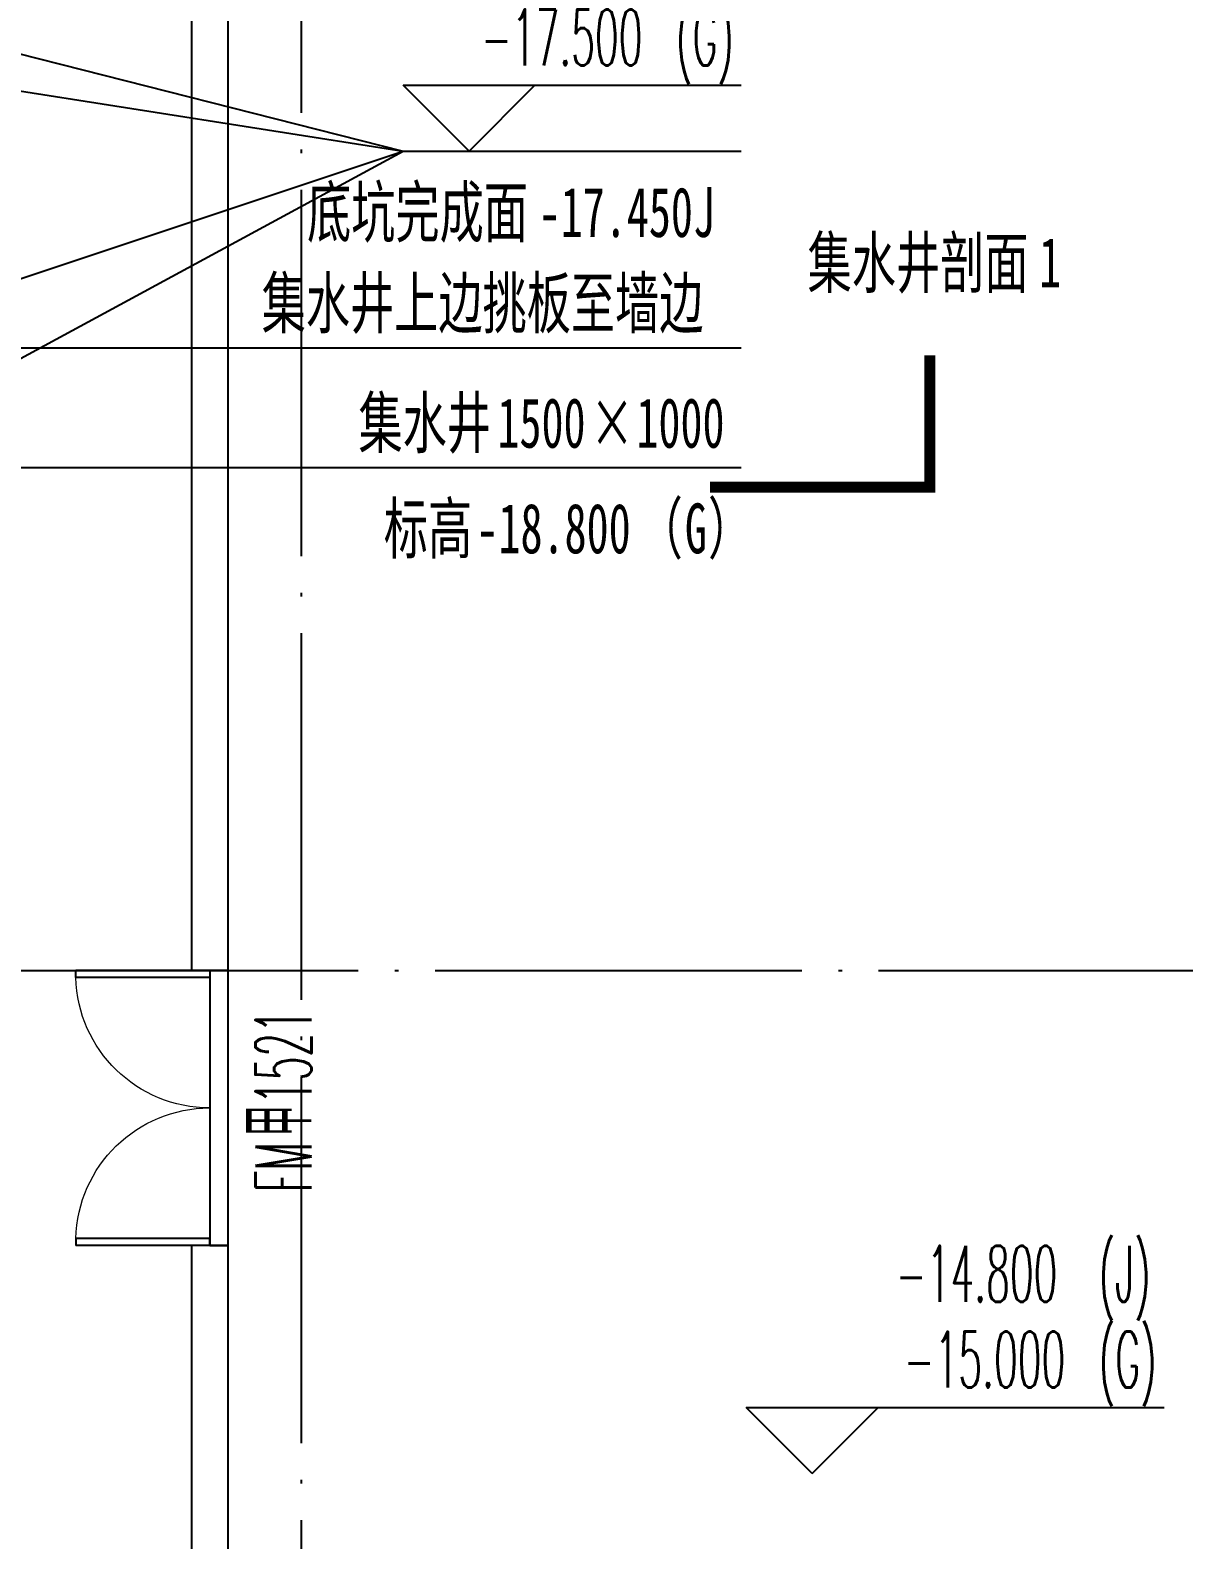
# Model space of a CAD drawing. Header units: millimetres. Extents: x 12325263 to 13848842, y -1463133 to 573208.
# Drawn here: x 12576517 to 12582812, y -1364193 to -1355956 of the extents above; entities that cross this region are included whole.
import ezdxf

# ---------------------------------------------------------------- set-up
doc = ezdxf.new("R2010")
doc.units = ezdxf.units.MM
doc.header["$LTSCALE"] = 1000
doc.linetypes.add('DOTE', pattern=[2.42, 2, -0.2, 0.02, -0.2])
for name, color, linetype in [('A-ANNO-ELEV', 3, 'Continuous'), ('A-ANNO-SYMB', 3, 'Continuous'), ('A-ANNO-TEXT', 7, 'Continuous'), ('A-AXIS', 16, 'DOTE'), ('A-WALL', 5, 'Continuous'), ('A-WALL-PATT', 8, 'Continuous'), ('A_WALL(防火墙)', 151, 'Continuous'), ('AXIS', 3, 'Continuous'), ('DOOR_FIRE', 1, 'Continuous'), ('DOOR_FIRE_TEXT', 7, 'Continuous'), ('PUB_TEXT', 7, 'Continuous')]:
    doc.layers.add(name, color=color, linetype=linetype)
doc.styles.add('_TCH_DIM', font='SIMPLEX.shx', dxfattribs={"width": 0.7, "bigfont": 'GBCBIG.shx'})
doc.styles.add('_TCH_WINDOW', font='SIMPLEX', dxfattribs={"width": 0.7, "height": 3.5, "bigfont": 'GBCBIG'})
doc.styles.add('宋体', font='', dxfattribs={"width": 0.65})
doc.styles.get('宋体').set_extended_font_data('SimSun')

# ---------------------------------------------------------------- blocks, each defined once
blk = doc.blocks.new('qlzw')
at = {"layer": 'A-AXIS'}
for p, q in [((12444566.8, 979489.8), (12444566.8, 1082089.8)), ((12411416.8, 1020789.8), (12486866.8, 1020789.8))]:
    blk.add_line(p, q, dxfattribs=at)
blk = doc.blocks.new('$DorLib2D$00000002')
for p, q in [((-0.5, 0), (-0.5, 0.4875)), ((-0.475, 0.4875), (-0.5, 0.4875)), ((-0.475, 0), (-0.475, 0.4875)), ((0.475, 0), (0.475, 0.4875)), ((0.475, 0.4875), (0.5, 0.4875)), ((0.5, 0), (0.5, 0.4875)), ((-0.5, 0), (-0.475, 0)), ((0.5, 0), (0.475, 0))]:
    blk.add_line(p, q)
at = {"lineweight": 13}
for centre, start, end in [((-0.4875, 0), 0, 88.5307), ((0.4875, 0), 91.4693, 180)]:
    blk.add_arc(centre, 0.4875, start, end, dxfattribs=at)

msp = doc.modelspace()

# ---------------------------------------------------------------- hatches: boundary and pattern name
at = {"layer": 'A-WALL-PATT'}
h = msp.add_hatch(dxfattribs=at)
h.set_pattern_fill('ANSI37', color=252, scale=400)
h.set_pattern_definition([(45, (0, 0), (-449.012806, 449.012806), []), (135, (0, 0), (-449.012806, -449.012806), [])])
h.paths.add_polyline_path([(12504241.6, -1283958), (12637591.6, -1283958), (12637591.6, -1405608), (12504241.6, -1405608)])
h.paths.add_polyline_path([(12536667.4, -1284257.5), (12508912.2, -1303721.7), (12510476.6, -1305952.6), (12510476.6, -1360683.5), (12523697, -1360697.5), (12523657.2, -1398386.8), (12613949.5, -1398386.7), (12628138.6, -1317575.9), (12611264, -1314613), (12574996.8, -1314613), (12574997.8, -1307236.8), (12568296.8, -1307236.8), (12568296.8, -1310085.9), (12554779.2, -1310084.1)], flags=16)

# ---------------------------------------------------------------- linework, layer by layer
at = {"layer": 'A-ANNO-ELEV'}
for p, q in [((12578911.4, -1356616.5), (12578551.4, -1356256.5)), ((12578551.4, -1356256.5), (12580396.8, -1356256.5)), ((12578911.4, -1356616.5), (12579271.4, -1356256.5)), ((12580784.3, -1363830.8), (12580424.3, -1363470.8)), ((12580424.3, -1363470.8), (12582704.3, -1363470.8)), ((12580784.3, -1363830.8), (12581144.3, -1363470.8))]:
    msp.add_line(p, q, dxfattribs=at)
at = {"layer": 'A-ANNO-SYMB', "const_width": 60}
msp.add_lwpolyline([(12581426.8, -1357730), (12581426.8, -1358450), (12580226.8, -1358450)], dxfattribs=at)
at = {"layer": 'A-WALL'}
for p, q in [((12577396.8, -1353436.8), (12577396.8, -1361086.8)), ((12577596.8, -1361086.8), (12577596.8, -1353536.8)), ((12577396.8, -1361086.8), (12577596.8, -1361086.8)), ((12577596.8, -1362586.8), (12577396.8, -1362586.8)), ((12577396.8, -1362586.8), (12577396.8, -1372786.8)), ((12577596.8, -1372786.8), (12577596.8, -1362586.8))]:
    msp.add_line(p, q, dxfattribs=at)
at = {"layer": 'AXIS'}
for p, q in [((12570821.8, -1355399.3), (12578551.4, -1356616.5)), ((12573758.6, -1355399.3), (12578551.4, -1356616.5)), ((12570871.8, -1359174.3), (12578551.4, -1356616.5)), ((12573821.8, -1359174.3), (12578551.4, -1356616.5)), ((12578551.4, -1356616.5), (12580396.8, -1356616.5)), ((12574396.8, -1357690), (12578261, -1357690)), ((12578261, -1357690), (12580396.8, -1357690)), ((12574996.8, -1358342.3), (12578261, -1358342.3)), ((12578261, -1358342.3), (12580396.8, -1358342.3))]:
    msp.add_line(p, q, dxfattribs=at)
at = {"layer": 'DOOR_FIRE'}
msp.add_lwpolyline([(12577596.8, -1361086.8), (12577496.8, -1361086.8), (12577496.8, -1362586.8), (12577596.8, -1362586.8)], close=True, dxfattribs=at)

# ---------------------------------------------------------------- block references
at = {"layer": 'A_WALL(防火墙)'}
msp.add_blockref('qlzw', (133430, -2381876.5), dxfattribs=at)
at = {"layer": 'DOOR_FIRE', "xscale": -1500, "yscale": 1500, "zscale": 200, "rotation": 90.00000000004506}
msp.add_blockref('$DorLib2D$00000002', (12577496.8, -1361836.8), dxfattribs=at)

# ---------------------------------------------------------------- texts
at = {"layer": 'A-ANNO-TEXT'}
for s, height, style, width, p in [('(G)', 306, '_TCH_DIM', 0.494118, (12580040, -1356148.5)), ('-17.500', 306, '_TCH_DIM', 0.494118, (12578976.8, -1356148.5)), ('集水井剖面', 271.9, '宋体', 0.65, (12580758.9, -1357360)), ('1', 271.9, '宋体', 0.65, (12582022.7, -1357360)), ('-14.800', 306, '_TCH_DIM', 0.494118, (12581240.7, -1362894.8)), ('(J)', 306, '_TCH_DIM', 0.494118, (12582347.1, -1362894.8)), ('(G)', 306, '_TCH_DIM', 0.494118, (12582347.1, -1363362.8)), ('-15.000', 306, '_TCH_DIM', 0.494118, (12581283.9, -1363362.8))]:
    msp.add_text(s, height=height, dxfattribs=dict(at, style=style, width=width)).set_placement(p)
at = {"layer": 'DOOR_FIRE_TEXT', "style": '_TCH_WINDOW'}
for s, height, width, p in [('1521', 306, 0.494118, (12578051.8, -1361816.7)), ('甲', 347.2, 0.7, (12578051.8, -1361993.7)), ('FM', 306, 0.494118, (12578051.8, -1362296.1))]:
    msp.add_text(s, height=height, rotation=90, dxfattribs=dict(at, width=width)).set_placement(p)
at = {"layer": 'PUB_TEXT', "style": '宋体', "width": 0.65}
for s, p in [('底坑完成面', (12578027.8, -1357084.5)), ('-17.450J', (12579291.6, -1357084.5)), ('集水井上边挑板至墙边', (12577780, -1357580.5)), ('集水井', (12578308.2, -1358234.3)), ('1500', (12579066.5, -1358234.3)), ('×', (12579572, -1358234.3)), ('1000', (12579824.8, -1358234.3)), ('标高', (12578446.4, -1358810.3)), ('-18.800', (12578952, -1358810.3)), ('（', (12579836.6, -1358810.3)), ('G', (12580089.4, -1358810.3)), ('）', (12580215.8, -1358810.3))]:
    msp.add_text(s, height=271.9, dxfattribs=at).set_placement(p)

doc.saveas('drawing.dxf')
